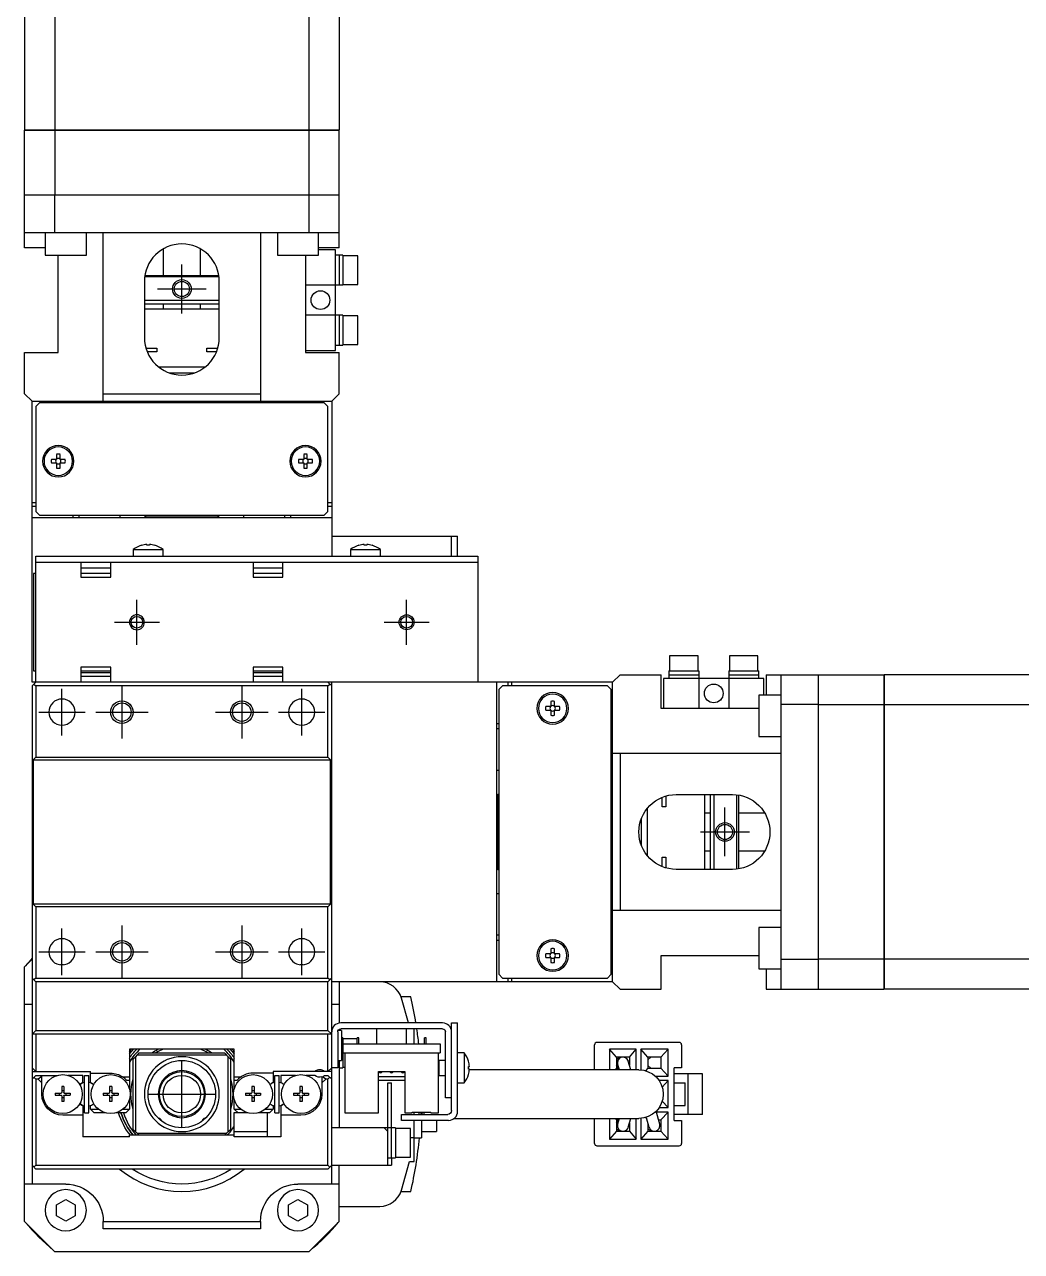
# Model space of a CAD drawing. Extents: x 0 to 1550, y -8 to 1198.
# Drawn here: x 1257.3 to 1390.3, y 444.5 to 608.3 of the extents above; entities that cross this region are included whole.
import ezdxf

# ---------------------------------------------------------------- set-up
doc = ezdxf.new("R2010")
doc.units = 0
doc.header["$LTSCALE"] = 0.5
doc.linetypes.add('CENTER', pattern=[50.8, 31.75, -6.35, 6.35, -6.35])
for name, color, linetype in [('MSM_CENTER', 1, 'CENTER'), ('MSM_CONTINUOUS', 7, 'CONTINUOUS'), ('MSM_NARROW', 5, 'CONTINUOUS')]:
    doc.layers.add(name, color=color, linetype=linetype)

msp = doc.modelspace()

# ---------------------------------------------------------------- linework, layer by layer
at = {"layer": 'MSM_CENTER'}
for p, q in [((1278.25, 569.79), (1278.25, 576.29)), ((1275, 573.04), (1281.5, 573.04)), ((1272.25, 525.55), (1272.25, 531.55)), ((1308.25, 525.55), (1308.25, 531.55)), ((1269.25, 528.55), (1275.25, 528.55)), ((1305.25, 528.55), (1311.25, 528.55)), ((1262.25, 513.45), (1262.25, 519.65)), ((1270.25, 520.05), (1270.25, 513.05)), ((1286.25, 520.05), (1286.25, 513.05)), ((1294.25, 513.45), (1294.25, 519.65)), ((1259.15, 516.55), (1265.35, 516.55)), ((1266.75, 516.55), (1273.75, 516.55)), ((1282.75, 516.55), (1289.75, 516.55)), ((1291.15, 516.55), (1297.35, 516.55)), ((1350.75, 497.3), (1350.75, 503.8)), ((1347.5, 500.55), (1354, 500.55)), ((1262.25, 481.45), (1262.25, 487.65)), ((1270.25, 488.05), (1270.25, 481.05)), ((1286.25, 488.05), (1286.25, 481.05)), ((1294.25, 481.45), (1294.25, 487.65)), ((1259.15, 484.55), (1265.35, 484.55)), ((1266.75, 484.55), (1273.75, 484.55)), ((1282.75, 484.55), (1289.75, 484.55)), ((1291.15, 484.55), (1297.35, 484.55)), ((1278.25, 461.05), (1278.25, 470.05)), ((1273.75, 465.55), (1282.75, 465.55))]:
    msp.add_line(p, q, dxfattribs=at)
at = {"layer": 'MSM_CONTINUOUS'}
for p, q in [((1299.25, 630.55), (1299.25, 594.3)), ((1257.25, 618.25), (1257.25, 594.3)), ((1261.28, 618.25), (1261.28, 594.3)), ((1295.22, 618.25), (1295.22, 594.3)), ((1257.25, 594.3), (1299.25, 594.3)), ((1257.25, 594.25), (1299.25, 594.25)), ((1257.25, 578.55), (1257.25, 594.25)), ((1257.3, 594.3), (1257.3, 594.25)), ((1261.28, 594.25), (1261.28, 585.55)), ((1261.54, 594.3), (1261.54, 594.25)), ((1294.96, 594.3), (1294.96, 594.25)), ((1295.22, 594.25), (1295.22, 585.55)), ((1299.2, 594.3), (1299.2, 594.25)), ((1299.25, 578.55), (1299.25, 594.25)), ((1299.25, 585.55), (1257.25, 585.55)), ((1261.25, 585.55), (1261.25, 580.55)), ((1295.25, 580.55), (1295.25, 585.55)), ((1299.25, 580.55), (1257.25, 580.55)), ((1260, 580.55), (1260, 577.55)), ((1265.5, 577.55), (1265.5, 580.55)), ((1267.75, 558.05), (1267.75, 580.55)), ((1288.75, 580.55), (1288.75, 558.05)), ((1291, 580.55), (1291, 577.55)), ((1296.5, 577.55), (1296.5, 580.55)), ((1260, 578.55), (1257.25, 578.55)), ((1275.75, 578.38), (1275.75, 574.85)), ((1280.75, 574.85), (1280.75, 578.38)), ((1299.25, 578.55), (1296.5, 578.55)), ((1298.75, 578.25), (1296.5, 578.25)), ((1298.75, 564.85), (1298.75, 578.25)), ((1260, 577.55), (1265.5, 577.55)), ((1261.75, 564.55), (1261.75, 577.55)), ((1291, 577.55), (1296.5, 577.55)), ((1294.75, 577.55), (1294.75, 564.55)), ((1299.75, 577.55), (1298.75, 577.55)), ((1299.25, 577.55), (1299.25, 573.55)), ((1299.75, 577.55), (1299.75, 573.55)), ((1301.75, 577.45), (1299.75, 577.45)), ((1301.75, 573.65), (1301.75, 577.45)), ((1273.25, 574.05), (1273.25, 566.55)), ((1283.21, 574.65), (1273.29, 574.65)), ((1273.31, 574.85), (1283.19, 574.85)), ((1283.25, 566.55), (1283.25, 574.05)), ((1299.75, 573.55), (1294.75, 573.55)), ((1299.75, 573.65), (1301.75, 573.65)), ((1273.25, 571.55), (1283.25, 571.55)), ((1273.25, 571.05), (1283.25, 571.05)), ((1283.25, 570.35), (1273.25, 570.35)), ((1275.75, 571.05), (1275.75, 570.35)), ((1280.75, 570.35), (1280.75, 571.05)), ((1299.75, 569.55), (1294.75, 569.55)), ((1299.25, 569.55), (1299.25, 565.55)), ((1299.75, 569.55), (1299.75, 565.55)), ((1301.75, 569.45), (1299.75, 569.45)), ((1301.75, 565.65), (1301.75, 569.45)), ((1273.45, 565.15), (1274.9, 565.15)), ((1274.9, 565.15), (1274.9, 564.65)), ((1281.6, 565.15), (1283.05, 565.15)), ((1281.6, 564.65), (1281.6, 565.15)), ((1298.75, 565.55), (1299.75, 565.55)), ((1299.75, 565.65), (1301.75, 565.65)), ((1257.25, 564.55), (1261.75, 564.55)), ((1257.25, 559.05), (1257.25, 564.55)), ((1274.9, 564.65), (1273.63, 564.65)), ((1282.88, 564.65), (1281.6, 564.65)), ((1294.75, 564.85), (1298.75, 564.85)), ((1294.75, 564.55), (1299.25, 564.55)), ((1299.25, 559.05), (1299.25, 564.55)), ((1275.12, 562.65), (1281.38, 562.65)), ((1276.54, 561.85), (1279.96, 561.85)), ((1277, 561.85), (1277, 561.7)), ((1279.5, 561.7), (1279.5, 561.85)), ((1257.25, 559.05), (1258.25, 558.05)), ((1267.75, 559.05), (1288.75, 559.05)), ((1298.25, 558.05), (1299.25, 559.05)), ((1258.25, 558.05), (1298.25, 558.05)), ((1258.25, 520.55), (1258.25, 558.05)), ((1259.25, 557.85), (1258.75, 557.35)), ((1258.75, 557.35), (1258.75, 543.35)), ((1297.25, 557.85), (1259.25, 557.85)), ((1263.75, 558.05), (1263.75, 557.85)), ((1268.25, 558.05), (1268.25, 557.85)), ((1270.75, 558.05), (1270.75, 557.85)), ((1285.75, 557.85), (1285.75, 558.05)), ((1288.25, 557.85), (1288.25, 558.05)), ((1292.75, 557.85), (1292.75, 558.05)), ((1297.75, 557.35), (1297.25, 557.85)), ((1297.75, 543.35), (1297.75, 557.35)), ((1298.25, 558.05), (1298.25, 537.35)), ((1261.51, 550.96), (1261.51, 550.29)), ((1261.99, 550.29), (1261.99, 550.96)), ((1294.51, 550.96), (1294.51, 550.29)), ((1294.99, 550.29), (1294.99, 550.96)), ((1261.51, 550.29), (1260.83, 550.29)), ((1260.83, 549.81), (1261.51, 549.81)), ((1261.51, 549.81), (1261.51, 549.13)), ((1262.67, 550.29), (1261.99, 550.29)), ((1261.99, 549.13), (1261.99, 549.81)), ((1261.99, 549.81), (1262.67, 549.81)), ((1294.51, 550.29), (1293.83, 550.29)), ((1293.83, 549.81), (1294.51, 549.81)), ((1294.51, 549.81), (1294.51, 549.13)), ((1295.67, 550.29), (1294.99, 550.29)), ((1294.99, 549.13), (1294.99, 549.81)), ((1294.99, 549.81), (1295.67, 549.81)), ((1258.25, 544.55), (1258.75, 544.55)), ((1258.25, 544.05), (1258.75, 544.05)), ((1297.75, 544.55), (1298.25, 544.55)), ((1297.75, 544.05), (1298.25, 544.05)), ((1258.25, 542.55), (1298.25, 542.55)), ((1258.75, 543.35), (1259.25, 542.85)), ((1259.25, 542.85), (1297.25, 542.85)), ((1263.75, 542.55), (1263.75, 542.85)), ((1264.5, 542.85), (1264.5, 542.55)), ((1270, 542.55), (1270, 542.85)), ((1273.25, 542.85), (1273.25, 542.75)), ((1273.25, 542.75), (1283.25, 542.75)), ((1273.25, 542.75), (1273.45, 542.55)), ((1283.05, 542.55), (1283.25, 542.75)), ((1283.25, 542.75), (1283.25, 542.85)), ((1286.5, 542.85), (1286.5, 542.55)), ((1292, 542.55), (1292, 542.85)), ((1292.75, 542.85), (1292.75, 542.55)), ((1297.25, 542.85), (1297.75, 543.35)), ((1273.57, 538.82), (1273.57, 538.94)), ((1273.93, 538.94), (1273.93, 538.82)), ((1298.25, 540.05), (1315.05, 540.05)), ((1302.57, 538.82), (1302.57, 538.94)), ((1302.93, 538.94), (1302.93, 538.82)), ((1314.25, 537.35), (1314.25, 540.05)), ((1315.05, 537.35), (1315.05, 540.05)), ((1258.75, 537.35), (1317.75, 537.35)), ((1258.75, 520.55), (1258.75, 537.35)), ((1271.75, 538.24), (1275.75, 538.24)), ((1271.75, 538.24), (1271.75, 537.35)), ((1272.86, 538.82), (1272.86, 538.82)), ((1274.64, 538.82), (1274.64, 538.82)), ((1275.75, 537.35), (1275.75, 538.24)), ((1300.75, 538.24), (1304.75, 538.24)), ((1300.75, 538.24), (1300.75, 537.35)), ((1301.86, 538.82), (1301.86, 538.82)), ((1303.64, 538.82), (1303.64, 538.82)), ((1304.75, 537.35), (1304.75, 538.24)), ((1317.75, 537.35), (1317.75, 520.55)), ((1258.75, 536.55), (1317.75, 536.55)), ((1264.75, 536.55), (1264.75, 534.55)), ((1268.75, 535.75), (1264.75, 535.75)), ((1268.75, 534.55), (1268.75, 536.55)), ((1287.75, 536.55), (1287.75, 534.55)), ((1291.75, 535.75), (1287.75, 535.75)), ((1291.75, 534.55), (1291.75, 536.55)), ((1258.75, 535.05), (1258.45, 535.05)), ((1258.45, 535.05), (1258.45, 522.05)), ((1268.75, 535.05), (1264.75, 535.05)), ((1264.75, 534.55), (1268.75, 534.55)), ((1291.75, 535.05), (1287.75, 535.05)), ((1287.75, 534.55), (1291.75, 534.55)), ((1268.75, 522.55), (1264.75, 522.55)), ((1264.75, 522.55), (1264.75, 520.55)), ((1268.75, 520.55), (1268.75, 522.55)), ((1291.75, 522.55), (1287.75, 522.55)), ((1287.75, 522.55), (1287.75, 520.55)), ((1291.75, 520.55), (1291.75, 522.55)), ((1347.15, 524.05), (1343.35, 524.05)), ((1343.35, 524.05), (1343.35, 522.05)), ((1347.15, 522.05), (1347.15, 524.05)), ((1355.15, 524.05), (1351.35, 524.05)), ((1351.35, 524.05), (1351.35, 522.05)), ((1355.15, 522.05), (1355.15, 524.05)), ((1258.45, 522.05), (1258.75, 522.05)), ((1264.75, 522.05), (1268.75, 522.05)), ((1264.75, 521.85), (1268.75, 521.85)), ((1264.75, 521.35), (1265.7, 521.35)), ((1265.7, 521.35), (1267.8, 521.35)), ((1267.8, 521.35), (1268.75, 521.35)), ((1287.75, 522.05), (1291.75, 522.05)), ((1287.75, 521.85), (1291.75, 521.85)), ((1287.75, 521.35), (1288.7, 521.35)), ((1288.7, 521.35), (1290.8, 521.35)), ((1290.8, 521.35), (1291.75, 521.35)), ((1336.75, 521.55), (1335.75, 520.55)), ((1336.75, 521.55), (1342.25, 521.55)), ((1342.25, 517.05), (1342.25, 521.55)), ((1355.95, 521.05), (1342.55, 521.05)), ((1342.55, 521.05), (1342.55, 517.05)), ((1343.25, 522.05), (1347.25, 522.05)), ((1343.25, 522.05), (1343.25, 521.05)), ((1343.25, 521.55), (1347.25, 521.55)), ((1347.25, 522.05), (1347.25, 517.05)), ((1351.25, 522.05), (1351.25, 517.05)), ((1351.25, 522.05), (1355.25, 522.05)), ((1351.25, 521.55), (1355.25, 521.55)), ((1355.25, 521.05), (1355.25, 522.05)), ((1355.95, 518.8), (1355.95, 521.05)), ((1356.25, 521.55), (1356.25, 518.8)), ((1356.25, 521.55), (1371.95, 521.55)), ((1358.25, 479.55), (1358.25, 521.55)), ((1363.25, 479.55), (1363.25, 521.55)), ((1371.95, 521.55), (1371.95, 479.55)), ((1372, 521.5), (1371.95, 521.5)), ((1408.25, 521.55), (1372, 521.55)), ((1372, 521.55), (1372, 479.55)), ((1335.75, 520.55), (1258.25, 520.55)), ((1258.25, 520.05), (1258.75, 520.55)), ((1258.25, 520.05), (1258.25, 453.55)), ((1258.5, 520.3), (1258.75, 520.05)), ((1258.75, 520.05), (1258.75, 510.55)), ((1297.75, 520.05), (1258.75, 520.05)), ((1297.75, 520.55), (1298.25, 520.05)), ((1297.75, 520.05), (1298, 520.3)), ((1297.75, 510.55), (1297.75, 520.05)), ((1298.25, 453.55), (1298.25, 520.55)), ((1320.25, 520.55), (1320.25, 480.55)), ((1321.05, 520.05), (1320.55, 519.55)), ((1320.55, 519.55), (1320.55, 481.55)), ((1335.05, 520.05), (1321.05, 520.05)), ((1321.75, 520.55), (1321.75, 520.05)), ((1322.25, 520.55), (1322.25, 520.05)), ((1335.55, 519.55), (1335.05, 520.05)), ((1335.55, 481.55), (1335.55, 519.55)), ((1335.75, 480.55), (1335.75, 520.55)), ((1327.51, 517.96), (1327.51, 517.29)), ((1327.99, 517.29), (1327.99, 517.96)), ((1355.25, 518.8), (1355.25, 513.3)), ((1358.25, 518.8), (1355.25, 518.8)), ((1327.51, 517.29), (1326.83, 517.29)), ((1326.83, 516.81), (1327.51, 516.81)), ((1327.51, 516.81), (1327.51, 516.13)), ((1328.67, 517.29), (1327.99, 517.29)), ((1327.99, 516.13), (1327.99, 516.81)), ((1327.99, 516.81), (1328.67, 516.81)), ((1355.25, 517.05), (1342.25, 517.05)), ((1363.25, 517.55), (1358.25, 517.55)), ((1371.95, 517.52), (1363.25, 517.52)), ((1372, 517.26), (1371.95, 517.26)), ((1395.95, 517.52), (1372, 517.52)), ((1320.25, 515.05), (1320.55, 515.05)), ((1335.75, 515.05), (1335.55, 515.05)), ((1320.55, 514.3), (1320.25, 514.3)), ((1355.25, 513.3), (1358.25, 513.3)), ((1258.75, 510.55), (1258.4, 510.2)), ((1258.4, 510.2), (1258.4, 490.9)), ((1258.4, 510.2), (1298.1, 510.2)), ((1258.75, 510.55), (1297.75, 510.55)), ((1298.1, 510.2), (1297.75, 510.55)), ((1298.1, 490.9), (1298.1, 510.2)), ((1335.75, 510.55), (1335.55, 510.55)), ((1335.75, 511.05), (1358.25, 511.05)), ((1336.75, 511.05), (1336.75, 490.05)), ((1320.25, 508.8), (1320.55, 508.8)), ((1335.75, 508.05), (1335.55, 508.05)), ((1320.45, 505.55), (1320.25, 505.35)), ((1320.45, 505.55), (1320.45, 495.55)), ((1320.55, 505.55), (1320.45, 505.55)), ((1342.35, 503.9), (1342.35, 505.17)), ((1342.85, 505.35), (1342.85, 503.9)), ((1344.25, 505.55), (1351.75, 505.55)), ((1348.05, 495.55), (1348.05, 505.55)), ((1348.75, 505.55), (1348.75, 495.55)), ((1349.25, 505.55), (1349.25, 495.55)), ((1352.35, 495.58), (1352.35, 505.51)), ((1352.55, 505.48), (1352.55, 495.61)), ((1340.35, 503.67), (1340.35, 497.42)), ((1342.85, 503.9), (1342.35, 503.9)), ((1348.75, 503.05), (1348.05, 503.05)), ((1356.08, 503.05), (1352.55, 503.05)), ((1339.55, 501.8), (1339.41, 501.8)), ((1339.55, 502.25), (1339.55, 498.84)), ((1339.41, 499.3), (1339.55, 499.3)), ((1348.05, 498.05), (1348.75, 498.05)), ((1352.55, 498.05), (1356.08, 498.05)), ((1342.35, 495.92), (1342.35, 497.19)), ((1342.35, 497.19), (1342.85, 497.19)), ((1342.85, 497.19), (1342.85, 495.75)), ((1320.25, 495.75), (1320.45, 495.55)), ((1320.45, 495.55), (1320.55, 495.55)), ((1351.75, 495.55), (1344.25, 495.55)), ((1335.55, 493.05), (1335.75, 493.05)), ((1320.55, 492.3), (1320.25, 492.3)), ((1258.4, 490.9), (1258.75, 490.55)), ((1298.1, 490.9), (1258.4, 490.9)), ((1258.75, 490.55), (1258.75, 481.05)), ((1297.75, 490.55), (1258.75, 490.55)), ((1297.75, 490.55), (1298.1, 490.9)), ((1297.75, 481.05), (1297.75, 490.55)), ((1335.55, 490.55), (1335.75, 490.55)), ((1358.25, 490.05), (1335.75, 490.05)), ((1320.25, 486.8), (1320.55, 486.8)), ((1355.25, 487.8), (1355.25, 482.3)), ((1358.25, 487.8), (1355.25, 487.8)), ((1320.55, 486.05), (1320.25, 486.05)), ((1327.51, 484.96), (1327.51, 484.29)), ((1327.99, 484.29), (1327.99, 484.96)), ((1335.55, 486.05), (1335.75, 486.05)), ((1258.25, 483.55), (1257.25, 482.55)), ((1327.51, 484.29), (1326.83, 484.29)), ((1326.83, 483.81), (1327.51, 483.81)), ((1327.51, 483.81), (1327.51, 483.13)), ((1328.67, 484.29), (1327.99, 484.29)), ((1327.99, 483.13), (1327.99, 483.81)), ((1327.99, 483.81), (1328.67, 483.81)), ((1342.25, 484.05), (1355.25, 484.05)), ((1342.25, 479.55), (1342.25, 484.05)), ((1358.25, 483.55), (1363.25, 483.55)), ((1371.95, 483.58), (1363.25, 483.58)), ((1372, 483.83), (1371.95, 483.83)), ((1395.95, 483.58), (1372, 483.58)), ((1257.25, 448.55), (1257.25, 482.55)), ((1262.45, 482.81), (1262.05, 482.81)), ((1294.45, 482.81), (1294.05, 482.81)), ((1355.25, 482.3), (1358.25, 482.3)), ((1356.25, 482.3), (1356.25, 479.55)), ((1258.75, 480.55), (1258.25, 481.05)), ((1258.75, 481.05), (1258.5, 480.8)), ((1258.75, 481.05), (1297.75, 481.05)), ((1258.75, 480.55), (1258.75, 474.05)), ((1297.75, 480.55), (1258.75, 480.55)), ((1298, 480.8), (1297.75, 481.05)), ((1298, 480.8), (1297.75, 480.55)), ((1297.75, 474.05), (1297.75, 480.55)), ((1298.25, 481.05), (1298, 480.8)), ((1335.75, 480.55), (1298.25, 480.55)), ((1299.25, 480.55), (1299.25, 475.03)), ((1320.55, 481.55), (1321.05, 481.05)), ((1321.05, 481.05), (1335.05, 481.05)), ((1321.75, 481.05), (1321.75, 480.55)), ((1322.25, 481.05), (1322.25, 480.55)), ((1335.05, 481.05), (1335.55, 481.55)), ((1335.75, 480.55), (1336.75, 479.55)), ((1308.82, 478.55), (1307.5, 478.55)), ((1308.51, 475.05), (1307.55, 478.37)), ((1336.75, 479.55), (1342.25, 479.55)), ((1356.25, 479.55), (1371.95, 479.55)), ((1372, 479.6), (1371.95, 479.6)), ((1395.95, 479.55), (1372, 479.55)), ((1257.25, 477.55), (1258.25, 477.55)), ((1298.25, 477.55), (1299.25, 477.55)), ((1313.05, 475.05), (1299.45, 475.05)), ((1314.25, 463.35), (1314.25, 475.05)), ((1314.25, 475.05), (1315.05, 475.05)), ((1315.05, 463.25), (1315.05, 475.05)), ((1258.25, 473.55), (1258.75, 474.05)), ((1298.25, 473.55), (1258.25, 473.55)), ((1258.75, 474.05), (1297.75, 474.05)), ((1258.75, 473.55), (1258.75, 468.55)), ((1297.75, 474.05), (1298.25, 473.55)), ((1297.75, 468.55), (1297.75, 473.55)), ((1299.05, 473.85), (1299.05, 469.05)), ((1299.55, 474.05), (1299.1, 474.05)), ((1299.25, 474.19), (1299.25, 474.05)), ((1313.05, 474.25), (1299.45, 474.25)), ((1299.55, 474.05), (1299.55, 470.05)), ((1304.25, 474.25), (1304.25, 472.25)), ((1308.25, 472.25), (1308.25, 474.25)), ((1309.25, 472.25), (1309.25, 474.25)), ((1313.45, 465.05), (1313.45, 473.85)), ((1299.75, 473.05), (1299.55, 473.05)), ((1299.75, 473.05), (1299.75, 469.05)), ((1301.63, 472.95), (1299.75, 472.95)), ((1299.75, 472.25), (1312.75, 472.25)), ((1301.63, 472.25), (1301.63, 473.05)), ((1301.88, 473.05), (1301.63, 473.05)), ((1301.88, 472.25), (1301.88, 473.05)), ((1310.63, 472.25), (1310.63, 473.05)), ((1310.88, 473.05), (1310.63, 473.05)), ((1310.88, 472.25), (1310.88, 473.05)), ((1312.75, 472.25), (1312.75, 471.05)), ((1333.35, 468.8), (1333.35, 472.15)), ((1344.65, 472.45), (1333.65, 472.45)), ((1344.95, 472.15), (1344.95, 469.05)), ((1285.25, 471.55), (1271.25, 471.55)), ((1271.25, 471.55), (1271.25, 466.26)), ((1271.75, 470.25), (1272.05, 470.55)), ((1271.75, 460.85), (1271.75, 470.25)), ((1272.25, 470.75), (1272.05, 470.55)), ((1272.05, 470.55), (1272.05, 460.55)), ((1272.25, 470.75), (1272.55, 471.05)), ((1284.25, 470.75), (1272.25, 470.75)), ((1272.55, 471.05), (1283.95, 471.05)), ((1283.95, 471.05), (1284.45, 470.55)), ((1284.45, 460.55), (1284.45, 470.55)), ((1284.45, 470.55), (1284.75, 470.25)), ((1284.75, 470.25), (1284.75, 460.85)), ((1285.25, 466.26), (1285.25, 471.55)), ((1299.75, 471.05), (1312.75, 471.05)), ((1300, 471.05), (1300, 463.05)), ((1312.5, 463.05), (1312.5, 471.05)), ((1315.95, 471.05), (1315.05, 471.05)), ((1315.95, 471.05), (1315.95, 467.05)), ((1338.9, 471.55), (1335.35, 471.55)), ((1335.35, 471.55), (1335.35, 468.8)), ((1336.25, 470.5), (1335.35, 471.55)), ((1338, 470.5), (1336.25, 470.5)), ((1336.25, 470.5), (1336.25, 469)), ((1336.25, 470.12), (1336.63, 470.5)), ((1338, 470.5), (1338.9, 471.55)), ((1338, 470.5), (1338, 469.43)), ((1338.9, 468.8), (1338.9, 471.55)), ((1339.5, 471.55), (1339.5, 468.79)), ((1343.15, 471.55), (1339.5, 471.55)), ((1340.45, 470.5), (1339.5, 471.55)), ((1340.45, 470.5), (1340.45, 469)), ((1342.2, 470.5), (1340.45, 470.5)), ((1340.45, 470.12), (1340.83, 470.5)), ((1342.2, 470.5), (1343.15, 471.55)), ((1342.2, 470.5), (1342.2, 469)), ((1343.15, 467.95), (1343.15, 471.55)), ((1258.25, 469.05), (1258.75, 468.55)), ((1258.25, 468.55), (1266.05, 468.55)), ((1266.05, 467.1), (1266.05, 468.55)), ((1298.25, 468.55), (1290.45, 468.55)), ((1290.45, 468.55), (1290.45, 467.1)), ((1297.75, 468.55), (1298.25, 469.05)), ((1299.05, 469.05), (1298.25, 469.05)), ((1299.05, 470.05), (1299.55, 470.05)), ((1299.25, 470.05), (1299.25, 461.05)), ((1299.25, 469.05), (1299.75, 469.05)), ((1299.75, 469.15), (1300, 469.15)), ((1304.5, 468.55), (1308, 468.55)), ((1304.5, 463.05), (1304.5, 468.55)), ((1308, 468.55), (1308, 463.05)), ((1312.55, 470.05), (1312.5, 470)), ((1312.55, 470.05), (1312.55, 468.05)), ((1313.45, 470.05), (1312.55, 470.05)), ((1316.52, 469.93), (1316.52, 469.93)), ((1316.52, 469.23), (1316.64, 469.23)), ((1316.64, 468.87), (1316.52, 468.87)), ((1339.25, 468.8), (1316.64, 468.8)), ((1336.25, 469), (1336.08, 468.8)), ((1336.54, 469.08), (1336.25, 469.37)), ((1336.25, 469), (1336.57, 469)), ((1336.41, 469.53), (1336.62, 468.8)), ((1338.19, 468.8), (1337.84, 469.96)), ((1340.45, 469), (1340.15, 468.67)), ((1340.83, 469), (1340.45, 469.37)), ((1340.45, 469), (1342.2, 469)), ((1342.2, 469), (1343.15, 467.95)), ((1344.95, 469.05), (1343.95, 469.05)), ((1343.95, 462.05), (1343.95, 469.05)), ((1258.75, 468.05), (1258.25, 467.55)), ((1258.75, 467.55), (1258.5, 467.8)), ((1258.75, 468.05), (1261.64, 468.05)), ((1259.05, 467.55), (1258.75, 467.55)), ((1258.75, 467.55), (1258.75, 456.05)), ((1259.55, 467.9), (1259.05, 467.55)), ((1259.05, 467.55), (1259.55, 467.05)), ((1259.55, 465.55), (1259.55, 468.05)), ((1265.05, 468.05), (1263.06, 468.05)), ((1264.79, 466.95), (1265.05, 467.1)), ((1265.05, 467.1), (1265.05, 468.05)), ((1265.25, 463.05), (1265.25, 468.05)), ((1265.25, 468.05), (1265.85, 468.05)), ((1265.85, 463.05), (1265.85, 468.05)), ((1266.05, 468.35), (1268.75, 468.35)), ((1266.05, 467.1), (1266.27, 466.97)), ((1270.35, 467.85), (1271.25, 467.85)), ((1271.25, 467.35), (1270.9, 467.35)), ((1275.39, 466.86), (1275.45, 466.92)), ((1275.45, 466.99), (1275.45, 466.92)), ((1285.25, 467.85), (1286.15, 467.85)), ((1285.61, 467.35), (1285.25, 467.35)), ((1290.45, 468.35), (1287.75, 468.35)), ((1290.45, 467.1), (1290.23, 466.97)), ((1290.65, 463.05), (1290.65, 468.05)), ((1290.65, 468.05), (1291.25, 468.05)), ((1291.25, 463.05), (1291.25, 468.05)), ((1293.44, 468.05), (1291.45, 468.05)), ((1291.45, 468.05), (1291.45, 467.1)), ((1291.45, 467.1), (1291.71, 466.95)), ((1295.99, 468.05), (1294.86, 468.05)), ((1296.95, 467.84), (1296.95, 465.55)), ((1296.95, 467.05), (1297.45, 467.55)), ((1297.01, 467.86), (1297.31, 468.05)), ((1297.45, 467.55), (1297.01, 467.86)), ((1297.31, 468.05), (1297.75, 468.05)), ((1297.75, 467.55), (1297.45, 467.55)), ((1297.75, 468.05), (1298.25, 467.55)), ((1298, 467.8), (1297.75, 467.55)), ((1297.75, 456.05), (1297.75, 467.55)), ((1308, 467.85), (1304.5, 467.85)), ((1308, 467.35), (1304.5, 467.35)), ((1305.75, 467.05), (1306.25, 467.05)), ((1305.75, 456.05), (1305.75, 467.05)), ((1306.25, 457.05), (1306.25, 467.05)), ((1312.5, 468.1), (1312.55, 468.05)), ((1312.55, 468.05), (1313.45, 468.05)), ((1315.05, 467.05), (1315.95, 467.05)), ((1316.52, 468.16), (1316.52, 468.16)), ((1341.44, 467.95), (1343.15, 467.95)), ((1343.15, 467.35), (1341.96, 467.35)), ((1342.36, 466.48), (1343.15, 467.35)), ((1343.15, 463.75), (1343.15, 467.35)), ((1347.75, 468.25), (1343.95, 468.25)), ((1343.95, 467.05), (1345.45, 467.05)), ((1345.45, 464.05), (1345.45, 467.05)), ((1345.84, 462.85), (1345.84, 468.25)), ((1347.75, 462.85), (1347.75, 468.25)), ((1261.35, 465.69), (1262.15, 465.69)), ((1261.35, 465.69), (1261.35, 465.4)), ((1261.35, 465.4), (1262.15, 465.4)), ((1261.88, 465.69), (1261.88, 465.4)), ((1262.5, 466.55), (1262.21, 466.55)), ((1262.21, 466.55), (1262.21, 465.75)), ((1262.21, 466.02), (1262.5, 466.02)), ((1262.21, 465.34), (1262.21, 464.55)), ((1262.5, 466.55), (1262.5, 465.75)), ((1262.5, 465.34), (1262.5, 464.55)), ((1262.56, 465.69), (1263.35, 465.69)), ((1262.56, 465.4), (1263.35, 465.4)), ((1262.82, 465.4), (1262.82, 465.69)), ((1263.35, 465.69), (1263.35, 465.4)), ((1267.75, 465.69), (1268.55, 465.69)), ((1267.75, 465.69), (1267.75, 465.4)), ((1267.75, 465.4), (1268.55, 465.4)), ((1268.28, 465.69), (1268.28, 465.4)), ((1268.9, 466.55), (1268.61, 466.55)), ((1268.61, 466.55), (1268.61, 465.75)), ((1268.61, 466.02), (1268.9, 466.02)), ((1268.61, 465.34), (1268.61, 464.55)), ((1268.9, 466.55), (1268.9, 465.75)), ((1268.9, 465.34), (1268.9, 464.55)), ((1268.96, 465.69), (1269.75, 465.69)), ((1268.96, 465.4), (1269.75, 465.4)), ((1269.22, 465.4), (1269.22, 465.69)), ((1269.75, 465.69), (1269.75, 465.4)), ((1286.75, 465.69), (1287.55, 465.69)), ((1286.75, 465.69), (1286.75, 465.4)), ((1286.75, 465.4), (1287.55, 465.4)), ((1287.28, 465.69), (1287.28, 465.4)), ((1287.9, 466.55), (1287.61, 466.55)), ((1287.61, 466.55), (1287.61, 465.75)), ((1287.61, 466.02), (1287.9, 466.02)), ((1287.61, 465.34), (1287.61, 464.55)), ((1287.9, 466.55), (1287.9, 465.75)), ((1287.9, 465.34), (1287.9, 464.55)), ((1287.96, 465.69), (1288.75, 465.69)), ((1287.96, 465.4), (1288.75, 465.4)), ((1288.22, 465.4), (1288.22, 465.69)), ((1288.75, 465.69), (1288.75, 465.4)), ((1293.15, 465.69), (1293.95, 465.69)), ((1293.15, 465.69), (1293.15, 465.4)), ((1293.15, 465.4), (1293.95, 465.4)), ((1293.68, 465.69), (1293.68, 465.4)), ((1294.3, 466.55), (1294.01, 466.55)), ((1294.01, 466.55), (1294.01, 465.75)), ((1294.01, 466.02), (1294.3, 466.02)), ((1294.01, 465.34), (1294.01, 464.55)), ((1294.3, 466.55), (1294.3, 465.75)), ((1294.3, 465.34), (1294.3, 464.55)), ((1294.36, 465.69), (1295.15, 465.69)), ((1294.36, 465.4), (1295.15, 465.4)), ((1294.62, 465.4), (1294.62, 465.69)), ((1295.15, 465.69), (1295.15, 465.4)), ((1262.21, 465.08), (1262.5, 465.08)), ((1262.5, 464.55), (1262.21, 464.55)), ((1265.05, 463.99), (1264.79, 464.15)), ((1265.05, 463.99), (1265.05, 459.85)), ((1266.35, 464.17), (1266.05, 464)), ((1266.05, 463.55), (1266.05, 464)), ((1268.61, 465.08), (1268.9, 465.08)), ((1268.9, 464.55), (1268.61, 464.55)), ((1271.25, 464.83), (1271.25, 463.55)), ((1275.45, 464.17), (1275.39, 464.23)), ((1275.45, 464.17), (1275.45, 464.1)), ((1285.25, 463.55), (1285.25, 464.83)), ((1287.61, 465.08), (1287.9, 465.08)), ((1287.9, 464.55), (1287.61, 464.55)), ((1290.15, 464.17), (1290.45, 464)), ((1290.45, 464), (1290.45, 463.55)), ((1291.71, 464.15), (1291.45, 463.99)), ((1291.45, 463.99), (1291.45, 459.85)), ((1294.01, 465.08), (1294.3, 465.08)), ((1294.3, 464.55), (1294.01, 464.55)), ((1314.25, 465.05), (1313.45, 465.05)), ((1341.96, 463.75), (1343.15, 463.75)), ((1342.36, 464.61), (1343.15, 463.75)), ((1343.95, 464.05), (1345.45, 464.05)), ((1265.05, 462.75), (1262.35, 462.75)), ((1265.25, 463.05), (1265.85, 463.05)), ((1266.05, 463.55), (1267.09, 463.55)), ((1266.55, 463.05), (1266.05, 463.55)), ((1268.04, 463.05), (1266.55, 463.05)), ((1270.75, 463.05), (1269.46, 463.05)), ((1270.41, 463.55), (1271.25, 463.55)), ((1271.25, 463.55), (1270.75, 463.05)), ((1275.09, 462.35), (1275.28, 462.35)), ((1275.5, 462.12), (1275.28, 462.35)), ((1275.5, 462.12), (1275.33, 462.12)), ((1275.5, 461.98), (1275.5, 462.12)), ((1275.5, 461.98), (1275.5, 461.98)), ((1277.19, 462.58), (1277.19, 462.58)), ((1281.23, 462.35), (1281, 462.12)), ((1281.17, 462.12), (1281, 462.12)), ((1281, 462.12), (1281, 461.98)), ((1281, 461.98), (1281, 461.98)), ((1281.23, 462.35), (1281.41, 462.35)), ((1287.04, 463.05), (1285.2, 463.05)), ((1285.2, 463.05), (1285.2, 460.05)), ((1285.75, 463.05), (1285.25, 463.55)), ((1285.25, 463.55), (1286.09, 463.55)), ((1289.95, 463.05), (1288.46, 463.05)), ((1289.41, 463.55), (1290.45, 463.55)), ((1289.7, 459.85), (1289.7, 463.05)), ((1290.45, 463.55), (1289.95, 463.05)), ((1290.65, 463.05), (1291.25, 463.05)), ((1294.15, 462.75), (1291.45, 462.75)), ((1300, 463.05), (1304.5, 463.05)), ((1307.55, 462.05), (1307.55, 462.85)), ((1307.55, 462.85), (1313.75, 462.85)), ((1313.85, 462.05), (1307.55, 462.05)), ((1308, 463.05), (1309, 463.05)), ((1309, 463.15), (1311.5, 463.15)), ((1309, 463.05), (1309, 463.15)), ((1309.25, 462.85), (1309.25, 463.15)), ((1309.25, 456.55), (1309.25, 462.05)), ((1309.8, 463.15), (1309.8, 463.05)), ((1309.8, 463.05), (1310.7, 463.05)), ((1310.18, 463.15), (1310.18, 463.05)), ((1310.25, 463.05), (1310.25, 462.85)), ((1310.25, 462.05), (1310.25, 459.73)), ((1310.33, 463.15), (1310.33, 463.05)), ((1310.7, 463.15), (1310.7, 463.05)), ((1311.5, 463.05), (1311.5, 463.15)), ((1311.5, 463.05), (1312.5, 463.05)), ((1312.25, 462.05), (1312.25, 460.55)), ((1314.58, 462.3), (1339.25, 462.3)), ((1333.35, 458.95), (1333.35, 462.3)), ((1335.35, 462.3), (1335.35, 459.55)), ((1336.25, 462.1), (1336.08, 462.3)), ((1336.25, 462.1), (1336.25, 460.6)), ((1336.57, 462.1), (1336.25, 462.1)), ((1336.25, 461.72), (1336.54, 462.01)), ((1336.62, 462.3), (1336.41, 461.56)), ((1337.84, 461.13), (1338.19, 462.3)), ((1338.9, 459.55), (1338.9, 462.3)), ((1339.5, 462.31), (1339.5, 459.55)), ((1340.29, 462.28), (1340.15, 462.42)), ((1340.24, 462.45), (1340.6, 461.14)), ((1342.05, 461.55), (1341.57, 463.27)), ((1343.15, 463.15), (1341.6, 463.15)), ((1341.89, 462.1), (1342.2, 462.1)), ((1342.2, 462.1), (1343.15, 463.15)), ((1342.2, 462.1), (1342.2, 460.6)), ((1343.15, 459.55), (1343.15, 463.15)), ((1347.75, 462.85), (1343.95, 462.85)), ((1343.95, 462.05), (1344.95, 462.05)), ((1344.95, 462.05), (1344.95, 458.95)), ((1272.55, 460.05), (1271.75, 460.85)), ((1272.25, 460.35), (1284.25, 460.35)), ((1284.75, 460.85), (1283.95, 460.05)), ((1285.2, 460.55), (1289.7, 460.55)), ((1306.75, 461.05), (1298.25, 461.05)), ((1305.25, 461.05), (1305.75, 460.55)), ((1305.75, 457.05), (1305.75, 461.05)), ((1306.75, 461.05), (1306.75, 457.05)), ((1308.75, 460.95), (1306.75, 460.95)), ((1308.75, 457.15), (1308.75, 460.95)), ((1310.25, 460.55), (1312.25, 460.55)), ((1336.25, 460.6), (1335.35, 459.55)), ((1336.63, 460.6), (1336.25, 460.97)), ((1336.25, 460.6), (1338, 460.6)), ((1338, 461.66), (1338, 460.6)), ((1338, 460.6), (1338.9, 459.55)), ((1340.45, 460.6), (1339.5, 459.55)), ((1340.45, 461.69), (1340.45, 460.6)), ((1340.83, 460.6), (1340.45, 460.97)), ((1340.45, 460.6), (1342.2, 460.6)), ((1342.2, 460.6), (1343.15, 459.55)), ((1271.25, 459.85), (1265.05, 459.85)), ((1271.25, 459.85), (1271.25, 460.05)), ((1285.25, 460.05), (1271.25, 460.05)), ((1285.25, 459.85), (1285.25, 460.05)), ((1291.45, 459.85), (1285.25, 459.85)), ((1308.75, 459.77), (1309.25, 459.77)), ((1309.25, 459.73), (1310.25, 459.73)), ((1333.65, 458.65), (1344.65, 458.65)), ((1335.35, 459.55), (1338.9, 459.55)), ((1339.5, 459.55), (1343.15, 459.55)), ((1305.75, 457.05), (1306.75, 457.05)), ((1306.25, 457.05), (1306.25, 456.05)), ((1306.75, 457.15), (1308.75, 457.15)), ((1258.25, 456.05), (1258.75, 455.55)), ((1258.5, 455.8), (1258.75, 456.05)), ((1258.75, 456.05), (1297.75, 456.05)), ((1297.75, 455.55), (1258.75, 455.55)), ((1298.25, 456.05), (1297.75, 455.55)), ((1297.75, 456.05), (1298, 455.8)), ((1298.25, 456.05), (1306.25, 456.05)), ((1299.25, 448.55), (1299.25, 456.05)), ((1307.55, 452.72), (1308.65, 456.55)), ((1308.65, 456.55), (1309.25, 456.55)), ((1262.75, 453.55), (1257.25, 453.55)), ((1299.25, 453.55), (1293.75, 453.55)), ((1307.5, 452.55), (1308.82, 452.55)), ((1261.5, 450.77), (1262.75, 451.49)), ((1261.5, 449.32), (1261.5, 450.77)), ((1262.75, 451.49), (1264, 450.77)), ((1264, 450.77), (1264, 449.32)), ((1292.5, 450.77), (1293.75, 451.49)), ((1292.5, 449.32), (1292.5, 450.77)), ((1293.75, 451.49), (1295, 450.77)), ((1295, 450.77), (1295, 449.32)), ((1299.25, 450.55), (1304.67, 450.55)), ((1262.75, 448.6), (1261.5, 449.32)), ((1264, 449.32), (1262.75, 448.6)), ((1293.75, 448.6), (1292.5, 449.32)), ((1295, 449.32), (1293.75, 448.6)), ((1257.25, 448.55), (1261.25, 444.55)), ((1267.75, 448.55), (1288.75, 448.55)), ((1267.75, 447.55), (1267.75, 448.55)), ((1288.75, 447.55), (1267.75, 447.55)), ((1288.75, 448.55), (1288.75, 447.55)), ((1295.25, 444.55), (1299.25, 448.55)), ((1261.25, 444.55), (1295.25, 444.55))]:
    msp.add_line(p, q, dxfattribs=at)
for points in [[(1273.93, 538.82, 0), (1273.93, 538.82, 0), (1273.92, 538.82, 0), (1273.92, 538.82, 0), (1273.92, 538.82, 0), (1273.92, 538.82, 0), (1273.91, 538.82, 0), (1273.91, 538.82, 0), (1273.91, 538.82, 0), (1273.91, 538.82, 0), (1273.9, 538.82, 0), (1273.9, 538.82, 0), (1273.9, 538.82, 0), (1273.89, 538.82, 0), (1273.89, 538.82, 0), (1273.89, 538.82, 0), (1273.89, 538.82, 0), (1273.88, 538.82, 0), (1273.88, 538.82, 0), (1273.88, 538.82, 0), (1273.87, 538.82, 0), (1273.87, 538.82, 0), (1273.87, 538.82, 0), (1273.87, 538.82, 0), (1273.86, 538.82, 0), (1273.86, 538.82, 0), (1273.86, 538.82, 0), (1273.85, 538.82, 0), (1273.85, 538.82, 0), (1273.85, 538.82, 0), (1273.85, 538.82, 0), (1273.84, 538.82, 0), (1273.84, 538.82, 0), (1273.84, 538.82, 0), (1273.83, 538.82, 0), (1273.83, 538.82, 0), (1273.83, 538.82, 0), (1273.83, 538.82, 0), (1273.82, 538.82, 0), (1273.82, 538.82, 0), (1273.82, 538.82, 0), (1273.82, 538.82, 0), (1273.81, 538.82, 0), (1273.81, 538.82, 0), (1273.81, 538.82, 0), (1273.8, 538.82, 0), (1273.8, 538.82, 0), (1273.8, 538.82, 0), (1273.8, 538.82, 0), (1273.79, 538.82, 0), (1273.79, 538.82, 0), (1273.79, 538.82, 0), (1273.78, 538.82, 0), (1273.78, 538.82, 0), (1273.78, 538.82, 0), (1273.78, 538.82, 0), (1273.77, 538.82, 0), (1273.77, 538.82, 0), (1273.77, 538.82, 0), (1273.76, 538.82, 0), (1273.76, 538.82, 0), (1273.76, 538.82, 0), (1273.76, 538.82, 0), (1273.75, 538.82, 0), (1273.75, 538.82, 0), (1273.75, 538.82, 0), (1273.74, 538.82, 0), (1273.74, 538.82, 0), (1273.74, 538.82, 0), (1273.74, 538.82, 0), (1273.73, 538.82, 0), (1273.73, 538.82, 0), (1273.73, 538.82, 0), (1273.73, 538.82, 0), (1273.72, 538.82, 0), (1273.72, 538.82, 0), (1273.72, 538.82, 0), (1273.71, 538.82, 0), (1273.71, 538.82, 0), (1273.71, 538.82, 0), (1273.71, 538.82, 0), (1273.7, 538.82, 0), (1273.7, 538.82, 0), (1273.7, 538.82, 0), (1273.69, 538.82, 0), (1273.69, 538.82, 0), (1273.69, 538.82, 0), (1273.69, 538.82, 0), (1273.68, 538.82, 0), (1273.68, 538.82, 0), (1273.68, 538.82, 0), (1273.67, 538.82, 0), (1273.67, 538.82, 0), (1273.67, 538.82, 0), (1273.67, 538.82, 0), (1273.66, 538.82, 0), (1273.66, 538.82, 0), (1273.66, 538.82, 0), (1273.65, 538.82, 0), (1273.65, 538.82, 0), (1273.65, 538.82, 0), (1273.65, 538.82, 0), (1273.64, 538.82, 0), (1273.64, 538.82, 0), (1273.64, 538.82, 0), (1273.64, 538.82, 0), (1273.63, 538.82, 0), (1273.63, 538.82, 0), (1273.63, 538.82, 0), (1273.62, 538.82, 0), (1273.62, 538.82, 0), (1273.62, 538.82, 0), (1273.62, 538.82, 0), (1273.61, 538.82, 0), (1273.61, 538.82, 0), (1273.61, 538.82, 0), (1273.6, 538.82, 0), (1273.6, 538.82, 0), (1273.6, 538.82, 0), (1273.6, 538.82, 0), (1273.59, 538.82, 0), (1273.59, 538.82, 0), (1273.59, 538.82, 0), (1273.58, 538.82, 0), (1273.58, 538.82, 0), (1273.58, 538.82, 0), (1273.58, 538.82, 0), (1273.57, 538.82, 0), (1273.57, 538.82, 0)], [(1302.93, 538.82, 0), (1302.93, 538.82, 0), (1302.92, 538.82, 0), (1302.92, 538.82, 0), (1302.92, 538.82, 0), (1302.92, 538.82, 0), (1302.91, 538.82, 0), (1302.91, 538.82, 0), (1302.91, 538.82, 0), (1302.91, 538.82, 0), (1302.9, 538.82, 0), (1302.9, 538.82, 0), (1302.9, 538.82, 0), (1302.89, 538.82, 0), (1302.89, 538.82, 0), (1302.89, 538.82, 0), (1302.89, 538.82, 0), (1302.88, 538.82, 0), (1302.88, 538.82, 0), (1302.88, 538.82, 0), (1302.87, 538.82, 0), (1302.87, 538.82, 0), (1302.87, 538.82, 0), (1302.87, 538.82, 0), (1302.86, 538.82, 0), (1302.86, 538.82, 0), (1302.86, 538.82, 0), (1302.85, 538.82, 0), (1302.85, 538.82, 0), (1302.85, 538.82, 0), (1302.85, 538.82, 0), (1302.84, 538.82, 0), (1302.84, 538.82, 0), (1302.84, 538.82, 0), (1302.83, 538.82, 0), (1302.83, 538.82, 0), (1302.83, 538.82, 0), (1302.83, 538.82, 0), (1302.82, 538.82, 0), (1302.82, 538.82, 0), (1302.82, 538.82, 0), (1302.82, 538.82, 0), (1302.81, 538.82, 0), (1302.81, 538.82, 0), (1302.81, 538.82, 0), (1302.8, 538.82, 0), (1302.8, 538.82, 0), (1302.8, 538.82, 0), (1302.8, 538.82, 0), (1302.79, 538.82, 0), (1302.79, 538.82, 0), (1302.79, 538.82, 0), (1302.78, 538.82, 0), (1302.78, 538.82, 0), (1302.78, 538.82, 0), (1302.78, 538.82, 0), (1302.77, 538.82, 0), (1302.77, 538.82, 0), (1302.77, 538.82, 0), (1302.76, 538.82, 0), (1302.76, 538.82, 0), (1302.76, 538.82, 0), (1302.76, 538.82, 0), (1302.75, 538.82, 0), (1302.75, 538.82, 0), (1302.75, 538.82, 0), (1302.74, 538.82, 0), (1302.74, 538.82, 0), (1302.74, 538.82, 0), (1302.74, 538.82, 0), (1302.73, 538.82, 0), (1302.73, 538.82, 0), (1302.73, 538.82, 0), (1302.73, 538.82, 0), (1302.72, 538.82, 0), (1302.72, 538.82, 0), (1302.72, 538.82, 0), (1302.71, 538.82, 0), (1302.71, 538.82, 0), (1302.71, 538.82, 0), (1302.71, 538.82, 0), (1302.7, 538.82, 0), (1302.7, 538.82, 0), (1302.7, 538.82, 0), (1302.69, 538.82, 0), (1302.69, 538.82, 0), (1302.69, 538.82, 0), (1302.69, 538.82, 0), (1302.68, 538.82, 0), (1302.68, 538.82, 0), (1302.68, 538.82, 0), (1302.67, 538.82, 0), (1302.67, 538.82, 0), (1302.67, 538.82, 0), (1302.67, 538.82, 0), (1302.66, 538.82, 0), (1302.66, 538.82, 0), (1302.66, 538.82, 0), (1302.65, 538.82, 0), (1302.65, 538.82, 0), (1302.65, 538.82, 0), (1302.65, 538.82, 0), (1302.64, 538.82, 0), (1302.64, 538.82, 0), (1302.64, 538.82, 0), (1302.64, 538.82, 0), (1302.63, 538.82, 0), (1302.63, 538.82, 0), (1302.63, 538.82, 0), (1302.62, 538.82, 0), (1302.62, 538.82, 0), (1302.62, 538.82, 0), (1302.62, 538.82, 0), (1302.61, 538.82, 0), (1302.61, 538.82, 0), (1302.61, 538.82, 0), (1302.6, 538.82, 0), (1302.6, 538.82, 0), (1302.6, 538.82, 0), (1302.6, 538.82, 0), (1302.59, 538.82, 0), (1302.59, 538.82, 0), (1302.59, 538.82, 0), (1302.58, 538.82, 0), (1302.58, 538.82, 0), (1302.58, 538.82, 0), (1302.58, 538.82, 0), (1302.57, 538.82, 0), (1302.57, 538.82, 0)], [(1316.52, 468.87, 0), (1316.52, 468.87, 0), (1316.52, 468.87, 0), (1316.52, 468.87, 0), (1316.52, 468.88, 0), (1316.52, 468.88, 0), (1316.52, 468.88, 0), (1316.52, 468.88, 0), (1316.52, 468.89, 0), (1316.52, 468.89, 0), (1316.52, 468.89, 0), (1316.52, 468.9, 0), (1316.52, 468.9, 0), (1316.52, 468.9, 0), (1316.52, 468.9, 0), (1316.52, 468.91, 0), (1316.52, 468.91, 0), (1316.52, 468.91, 0), (1316.52, 468.92, 0), (1316.52, 468.92, 0), (1316.52, 468.92, 0), (1316.52, 468.93, 0), (1316.52, 468.93, 0), (1316.52, 468.93, 0), (1316.52, 468.93, 0), (1316.52, 468.94, 0), (1316.52, 468.94, 0), (1316.52, 468.94, 0), (1316.52, 468.94, 0), (1316.52, 468.95, 0), (1316.52, 468.95, 0), (1316.52, 468.95, 0), (1316.52, 468.96, 0), (1316.52, 468.96, 0), (1316.52, 468.96, 0), (1316.52, 468.96, 0), (1316.52, 468.97, 0), (1316.52, 468.97, 0), (1316.52, 468.97, 0), (1316.52, 468.98, 0), (1316.52, 468.98, 0), (1316.52, 468.98, 0), (1316.52, 468.98, 0), (1316.52, 468.99, 0), (1316.52, 468.99, 0), (1316.52, 468.99, 0), (1316.52, 469, 0), (1316.52, 469, 0), (1316.52, 469, 0), (1316.52, 469, 0), (1316.52, 469.01, 0), (1316.52, 469.01, 0), (1316.52, 469.01, 0), (1316.52, 469.01, 0), (1316.52, 469.02, 0), (1316.52, 469.02, 0), (1316.52, 469.02, 0), (1316.52, 469.03, 0), (1316.52, 469.03, 0), (1316.52, 469.03, 0), (1316.52, 469.03, 0), (1316.52, 469.04, 0), (1316.52, 469.04, 0), (1316.52, 469.04, 0), (1316.52, 469.05, 0), (1316.52, 469.05, 0), (1316.52, 469.05, 0), (1316.52, 469.05, 0), (1316.52, 469.06, 0), (1316.52, 469.06, 0), (1316.52, 469.06, 0), (1316.52, 469.06, 0), (1316.52, 469.07, 0), (1316.52, 469.07, 0), (1316.52, 469.07, 0), (1316.52, 469.08, 0), (1316.52, 469.08, 0), (1316.52, 469.08, 0), (1316.52, 469.08, 0), (1316.52, 469.09, 0), (1316.52, 469.09, 0), (1316.52, 469.09, 0), (1316.52, 469.1, 0), (1316.52, 469.1, 0), (1316.52, 469.1, 0), (1316.52, 469.11, 0), (1316.52, 469.11, 0), (1316.52, 469.11, 0), (1316.52, 469.11, 0), (1316.52, 469.12, 0), (1316.52, 469.12, 0), (1316.52, 469.12, 0), (1316.52, 469.12, 0), (1316.52, 469.13, 0), (1316.52, 469.13, 0), (1316.52, 469.13, 0), (1316.52, 469.14, 0), (1316.52, 469.14, 0), (1316.52, 469.14, 0), (1316.52, 469.14, 0), (1316.52, 469.15, 0), (1316.52, 469.15, 0), (1316.52, 469.15, 0), (1316.52, 469.15, 0), (1316.52, 469.16, 0), (1316.52, 469.16, 0), (1316.52, 469.16, 0), (1316.52, 469.17, 0), (1316.52, 469.17, 0), (1316.52, 469.17, 0), (1316.52, 469.18, 0), (1316.52, 469.18, 0), (1316.52, 469.18, 0), (1316.52, 469.18, 0), (1316.52, 469.19, 0), (1316.52, 469.19, 0), (1316.52, 469.19, 0), (1316.52, 469.19, 0), (1316.52, 469.2, 0), (1316.52, 469.2, 0), (1316.52, 469.2, 0), (1316.52, 469.21, 0), (1316.52, 469.21, 0), (1316.52, 469.21, 0), (1316.52, 469.21, 0), (1316.52, 469.22, 0), (1316.52, 469.22, 0), (1316.52, 469.22, 0), (1316.52, 469.23, 0)]]:
    msp.add_polyline3d(points, dxfattribs=at)
for centre, radius in [((1278.25, 573.04), 1.01), ((1296.75, 571.55), 1.25), ((1272.25, 528.55), 0.783), ((1308.25, 528.55), 0.783), ((1349.25, 519.05), 1.25), ((1270.25, 516.55), 1.23), ((1286.25, 516.55), 1.23), ((1350.75, 500.55), 1.01), ((1270.25, 484.55), 1.23), ((1286.25, 484.55), 1.23), ((1278.25, 465.55), 4.5), ((1278.25, 465.55), 3), ((1262.35, 465.55), 2.6), ((1268.75, 465.55), 2.6), ((1287.75, 465.55), 2.6), ((1294.15, 465.55), 2.6)]:
    msp.add_circle(centre, radius, dxfattribs=at)
at = {"layer": 'MSM_CONTINUOUS', "extrusion": (0, 0, -1)}
for centre, radius in [((-1261.75, 550.05), 2.1), ((-1294.75, 550.05), 2.1), ((-1261.75, 550.05), 1.9), ((-1294.75, 550.05), 1.9), ((-1262.25, 516.55), 1.75), ((-1294.25, 516.55), 1.75), ((-1327.75, 517.05), 2.1), ((-1327.75, 517.05), 1.9), ((-1262.25, 484.55), 1.75), ((-1294.25, 484.55), 1.75), ((-1327.75, 484.05), 2.1), ((-1327.75, 484.05), 1.9), ((-1278.25, 465.55), 5), ((-1278.25, 465.55), 3.15), ((-1262.75, 450.05), 2.75), ((-1293.75, 450.05), 2.75)]:
    msp.add_circle(centre, radius, dxfattribs=at)
at = {"layer": 'MSM_CONTINUOUS'}
for centre, radius, start, end in [((1278.25, 574.05), 5, 0, 180), ((1278.25, 566.55), 5, 180, 0), ((1261.75, 550.05), 0.95, 75.3667, 104.6333), ((1261.75, 550.05), 0.365, 48.8496, 131.1504), ((1294.75, 550.05), 0.95, 75.3667, 104.6333), ((1294.75, 550.05), 0.365, 48.8496, 131.1504), ((1261.75, 550.05), 0.95, 165.3667, 194.6333), ((1261.75, 550.05), 0.365, 138.8496, 221.1504), ((1261.75, 550.05), 0.365, 228.8496, 311.1504), ((1261.75, 550.05), 0.95, 255.3667, 284.6333), ((1261.75, 550.05), 0.365, 318.8496, 41.1504), ((1261.75, 550.05), 0.95, 345.3667, 14.6333), ((1294.75, 550.05), 0.95, 165.3667, 194.6333), ((1294.75, 550.05), 0.365, 138.8496, 221.1504), ((1294.75, 550.05), 0.365, 228.8496, 311.1504), ((1294.75, 550.05), 0.95, 255.3667, 284.6333), ((1294.75, 550.05), 0.365, 318.8496, 41.1504), ((1294.75, 550.05), 0.95, 345.3667, 14.6333), ((1273.75, 535.75), 3.19, 93.2297, 106.1067), ((1273.75, 535.75), 3.19, 73.8933, 86.7703), ((1302.75, 535.75), 3.19, 93.2297, 106.1067), ((1302.75, 535.75), 3.19, 73.8933, 86.7703), ((1273.75, 535.75), 3.2, 106.1225, 128.6822), ((1273.75, 535.75), 3.2, 51.3178, 73.8775), ((1302.75, 535.75), 3.2, 106.1225, 128.6822), ((1302.75, 535.75), 3.2, 51.3178, 73.8775), ((1327.75, 517.05), 0.95, 75.3667, 104.6333), ((1327.75, 517.05), 0.95, 165.3667, 194.6333), ((1327.75, 517.05), 0.365, 138.8496, 221.1504), ((1327.75, 517.05), 0.365, 48.8496, 131.1504), ((1327.75, 517.05), 0.365, 228.8496, 311.1504), ((1327.75, 517.05), 0.95, 255.3667, 284.6333), ((1327.75, 517.05), 0.365, 318.8496, 41.1504), ((1327.75, 517.05), 0.95, 345.3667, 14.6333), ((1327.75, 484.05), 0.95, 75.3667, 104.6333), ((1278.25, 465.55), 27, 137.7946, 140.6235), ((1327.75, 484.05), 0.95, 165.3667, 194.6333), ((1327.75, 484.05), 0.365, 138.8496, 221.1504), ((1327.75, 484.05), 0.365, 48.8496, 131.1504), ((1327.75, 484.05), 0.365, 228.8496, 311.1504), ((1327.75, 484.05), 0.365, 318.8496, 41.1504), ((1327.75, 484.05), 0.95, 345.3667, 14.6333), ((1327.75, 484.05), 0.95, 255.3667, 284.6333), ((1304.67, 477.55), 3, 15.9958, 90), ((1250.25, 465.55), 60, 9.1102, 12.5133), ((1299.45, 473.85), 1.2, 90, 180), ((1313.05, 473.85), 1.2, 0, 90), ((1250.25, 465.55), 60, 6.4114, 8.3373), ((1333.65, 472.15), 0.3, 90, 180), ((1344.65, 472.15), 0.3, 0, 90), ((1278.25, 465.55), 8.2, 132.9703, 148.6119), ((1278.25, 465.55), 6.5, 112.6199, 122.2042), ((1278.25, 465.55), 6.5, 57.7958, 67.3801), ((1278.25, 465.55), 8.2, 31.3881, 47.0297), ((1313.45, 469.05), 3.2, 16.1225, 38.6822), ((1337.13, 469.75), 0.75, 16.5209, 196.5209), ((1296.65, 467.8), 1, 48.5904, 131.4096), ((1304.75, 468.65), 0.25, 203.5782, 336.4218), ((1306.25, 468.65), 0.25, 203.5782, 336.4218), ((1307.75, 468.65), 0.25, 203.5782, 336.4218), ((1313.45, 469.05), 3.19, 3.2297, 16.1067), ((1313.45, 469.05), 3.19, 343.8933, 356.7703), ((1265.55, 465.55), 1.59, 100.8931, 126.1972), ((1265.55, 465.55), 1.59, 53.8028, 79.1069), ((1268.75, 465.55), 2.8, 40.0052, 55.2281), ((1287.75, 465.55), 2.8, 90, 139.9948), ((1290.95, 465.55), 1.59, 100.8931, 126.1972), ((1291.07, 465.43), 1.75, 118.6217, 127.006), ((1290.95, 465.55), 1.59, 53.8028, 79.1069), ((1313.45, 469.05), 3.2, 321.3178, 343.8775), ((1265.55, 465.55), 1.59, 233.8028, 259.1069), ((1265.55, 465.55), 1.59, 280.8931, 306.1972), ((1291.07, 465.66), 1.75, 232.994, 238.6217), ((1290.95, 465.55), 1.59, 233.8028, 259.1069), ((1290.95, 465.55), 1.59, 280.8931, 306.1972), ((1278.25, 465.55), 8.5, 197.1046, 220.3202), ((1278.25, 465.55), 8.2, 197.7508, 222.1236), ((1313.85, 463.25), 1.2, 270, 0), ((1278.25, 465.55), 8.2, 317.8764, 327.9474), ((1337.13, 461.35), 0.75, 163.4791, 343.4791), ((1341.33, 461.35), 0.75, 195.6242, 15.6242), ((1250.25, 465.55), 60, 347.4867, 354.4336), ((1333.65, 458.95), 0.3, 180, 270), ((1344.65, 458.95), 0.3, 270, 0), ((1278.25, 465.55), 13, 230.2849, 309.7151), ((1304.67, 453.55), 3, 270, 344.0042), ((1278.25, 465.55), 27, 219.3765, 230.6235), ((1278.25, 465.55), 27, 309.3765, 320.6235)]:
    msp.add_arc(centre, radius, start, end, dxfattribs=at)
at = {"layer": 'MSM_CONTINUOUS', "extrusion": (0, 0, -1)}
for centre, radius, start, end in [((-1344.25, 500.55), 5, 270, 90), ((-1351.75, 500.55), 5, 90, 270), ((-1299.45, 473.85), 0.4, 0, 90), ((-1313.05, 473.85), 0.4, 90, 180), ((-1278.25, 465.55), 8.5, 34.5603, 44.9009), ((-1278.25, 465.55), 9, 38.9424, 41.8103), ((-1278.25, 465.55), 8.8, 37.3018, 42.9859), ((-1278.25, 465.55), 6.8, 53.9811, 61.9275), ((-1278.25, 465.55), 6.8, 118.0725, 126.0189), ((-1278.25, 465.55), 8.5, 135.0991, 145.4397), ((-1278.25, 465.55), 8.8, 137.0141, 142.6982), ((-1278.25, 465.55), 9, 138.1897, 141.0576), ((-1339.25, 465.55), 3.25, 90, 270), ((-1265.67, 465.43), 1.75, 52.994, 60), ((-1265.44, 465.43), 1.75, 118.6217, 127.006), ((-1268.75, 465.55), 2.8, 90, 124.7719), ((-1278.25, 465.55), 6.8, 342.9174, 17.0826), ((-1278.25, 465.55), 6.8, 162.9174, 197.0826), ((-1290.84, 465.43), 1.75, 120, 127.006), ((-1296.65, 468.8), 1, 252.5424, 311.4096), ((-1262.35, 465.55), 2.8, 270, 0), ((-1262.15, 465.75), 0.06, 180, 270), ((-1262.15, 465.34), 0.06, 90, 180), ((-1262.56, 465.75), 0.06, 270, 0), ((-1262.56, 465.34), 0.06, 0, 90), ((-1268.55, 465.75), 0.06, 180, 270), ((-1268.55, 465.34), 0.06, 90, 180), ((-1268.96, 465.75), 0.06, 270, 0), ((-1268.96, 465.34), 0.06, 0, 90), ((-1287.55, 465.75), 0.06, 180, 270), ((-1287.55, 465.34), 0.06, 90, 180), ((-1287.96, 465.75), 0.06, 270, 0), ((-1287.96, 465.34), 0.06, 0, 90), ((-1293.95, 465.75), 0.06, 180, 270), ((-1293.95, 465.34), 0.06, 90, 180), ((-1294.15, 465.55), 2.8, 180, 270), ((-1294.36, 465.75), 0.06, 270, 0), ((-1294.36, 465.34), 0.06, 0, 90), ((-1265.67, 465.66), 1.75, 300, 307.006), ((-1265.44, 465.66), 1.75, 232.994, 238.6217), ((-1290.84, 465.66), 1.75, 232.994, 240), ((-1278.25, 465.55), 8.8, 321.3178, 343.4955), ((-1278.25, 465.55), 8.5, 319.6798, 342.8954), ((-1313.75, 463.35), 0.5, 180, 270), ((-1278.25, 465.55), 8.8, 217.8357, 218.6822), ((-1278.25, 465.55), 12, 236.4427, 303.5573), ((-1262.75, 448.55), 5, 90, 180), ((-1293.75, 448.55), 5, 0, 90)]:
    msp.add_arc(centre, radius, start, end, dxfattribs=at)
at = {"layer": 'MSM_NARROW'}
for p, q in [((1275.5, 461.98), (1275.5, 461.98)), ((1281, 461.98), (1281, 461.98))]:
    msp.add_line(p, q, dxfattribs=at)
for centre, radius in [((1278.25, 573.04), 1.25), ((1278.25, 573.04), 1.25), ((1308.25, 528.55), 1), ((1270.25, 516.55), 1.5), ((1286.25, 516.55), 1.5), ((1350.75, 500.55), 1.25), ((1350.75, 500.55), 1.25), ((1270.25, 484.55), 1.5), ((1286.25, 484.55), 1.5), ((1278.25, 465.55), 2.5)]:
    msp.add_circle(centre, radius, dxfattribs=at)
at = {"layer": 'MSM_NARROW', "extrusion": (0, 0, -1)}
msp.add_circle((-1272.25, 528.55), 1, dxfattribs=at)

doc.saveas('drawing.dxf')
